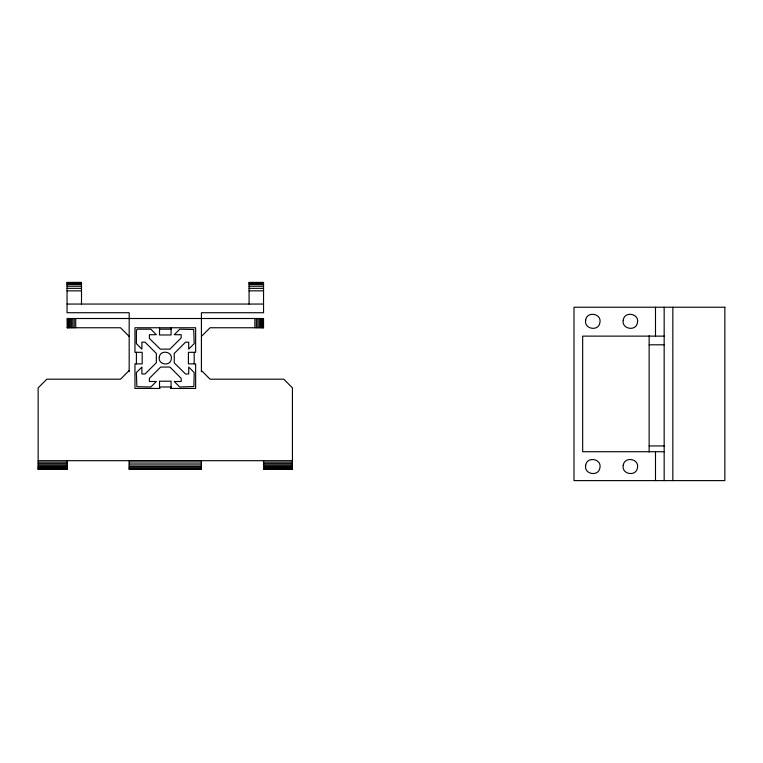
<?xml version="1.0" encoding="UTF-8"?>
<svg xmlns="http://www.w3.org/2000/svg" width="763" height="763" viewBox="0 0 763 763"><rect width="100%" height="100%" fill="white"/><g stroke="black" fill="none" stroke-linecap="round" stroke-linejoin="round"><path stroke-width="1.14" d="M129.176 370.522L120.506 379.192L46.82 379.192L38.15 387.862L38.15 469.35L67.049 469.35L67.049 460.68M201.413 336.426L210.083 327.756L263.54 327.756L263.54 318.505L67.049 318.505L67.182 327.756M67.049 282.634L81.498 282.634M249.091 282.634L263.54 282.634M67.049 283.369L81.498 283.369M249.091 283.369L263.54 283.369M67.049 284.58L81.498 284.58M249.091 284.58L263.54 284.58M67.049 286.259L81.498 286.259M249.091 286.259L263.54 286.259M67.049 288.357L81.498 288.357M249.091 288.357L263.54 288.357M67.049 290.846L81.498 290.846M249.091 290.846L263.54 290.846M67.049 304.055L263.54 304.055M67.049 327.756L120.506 327.756L129.176 336.426M159.515 329.196L171.074 329.196M664.163 336.13L582.674 336.13L582.674 451.715L664.163 451.715M649.141 344.8L664.163 344.8M159.515 386.994L171.074 386.994M160.001 388.434L134.956 388.434L134.956 363.875L142.176 363.875L142.176 352.315L134.956 352.315L134.956 327.756L195.633 327.756L195.633 352.315L188.413 352.315L188.413 363.875L195.633 363.875L195.633 388.434L170.588 388.434M649.141 445.935L664.163 445.935M38.15 460.68L292.439 460.68M38.15 462.178L67.049 462.178M263.54 462.178L292.439 462.178M129.176 463.046L201.413 463.046M38.15 463.646L67.049 463.646M263.54 463.646L292.439 463.646M129.176 464.915L201.413 464.915M38.15 465.01L67.049 465.01M263.54 465.01L292.439 465.01M38.15 466.25L67.049 466.25M263.54 466.25L292.439 466.25M129.176 466.489L201.413 466.489M38.15 467.318L67.049 467.318M263.54 467.318L292.439 467.318M129.176 467.729L201.413 467.729M38.15 468.186L67.049 468.186M263.54 468.186L292.439 468.186M129.176 468.625L201.413 468.625M38.15 468.825L67.049 468.825M263.54 468.825L292.439 468.825M38.15 469.216L67.049 469.216M129.176 469.169L201.413 469.169M263.54 469.216L292.439 469.216M201.413 370.522L210.083 379.192L283.769 379.192L292.439 387.862L292.439 469.35L263.54 469.35L263.54 460.68M672.832 307.231L672.832 480.614M664.163 307.231L664.163 480.614M655.493 307.231L655.493 336.13M655.493 451.715L655.493 480.614M649.141 335.739L649.141 452.116M263.416 318.505L263.416 327.756M263.025 318.505L263.025 327.756M262.386 318.505L262.386 327.756M261.518 318.505L261.518 327.756M260.45 318.505L260.45 327.756M259.21 318.505L259.21 327.756M257.837 318.505L257.837 327.756M256.378 318.505L256.378 327.756M254.871 318.505L254.871 327.756M249.091 304.055L249.091 282.386L263.54 282.386L263.54 312.725L201.413 312.725L201.413 371.772M194.193 352.315L194.193 363.875M171.074 327.756L171.074 334.976L159.515 334.976L159.515 327.756M171.074 388.434L171.074 381.214L159.515 381.214L159.515 388.434M136.396 352.315L136.396 363.875M129.176 371.772L129.176 312.725L67.049 312.725L67.049 282.386L81.498 282.386L81.498 304.055M75.718 318.505L75.718 327.756M74.211 318.505L74.211 327.756M72.752 318.505L72.752 327.756M71.379 318.505L71.379 327.756M70.139 318.505L70.139 327.756M69.071 318.505L69.071 327.756M68.212 318.505L68.212 327.756M67.573 318.505L67.573 327.756M136.415 330.274L136.396 343.646L141.889 349.139L141.889 342.196L145.065 342.196L156.339 353.469L156.339 362.721L145.065 373.984L141.889 373.984L141.889 367.051L136.396 372.544L136.863 386.688L150.845 386.994L156.339 381.5L149.405 381.5L149.405 378.324L160.669 367.051L169.92 367.051L181.184 378.324L181.184 381.5L174.25 381.5L179.744 386.994L193.888 386.526L194.193 372.544L188.699 367.051L188.699 373.984L185.523 373.984L174.25 362.902L174.25 353.469L185.523 342.196L188.699 342.196L188.699 349.139L194.193 343.646L193.726 329.502L179.744 329.196L174.25 334.69L181.184 334.69L181.184 337.866L169.92 349.139L160.268 349.139L149.405 338.448L149.405 334.69L156.339 334.69L150.845 329.196L137.702 329.196L136.415 330.274M159.314 357.036C157.626 364.676 170.254 366.898 171.274 359.144C172.963 351.514 160.344 349.282 159.314 357.036M585.679 320.069C583.666 329.158 598.688 331.81 599.909 322.577C601.921 313.488 586.89 310.837 585.679 320.069M585.679 465.277C583.666 474.367 598.688 477.018 599.909 467.786C601.921 458.697 586.89 456.045 585.679 465.277M623.247 320.069C621.225 329.158 636.256 331.81 637.477 322.577C639.489 313.488 624.458 310.837 623.247 320.069M623.247 465.277C621.225 474.367 636.256 477.018 637.477 467.786C639.489 458.697 624.458 456.045 623.247 465.277M724.85 307.231L574.005 307.231L574.005 480.614L724.85 480.614L724.85 307.231M201.413 460.881L129.176 460.881L129.176 469.35L201.413 469.35L201.413 460.881"/></g></svg>
